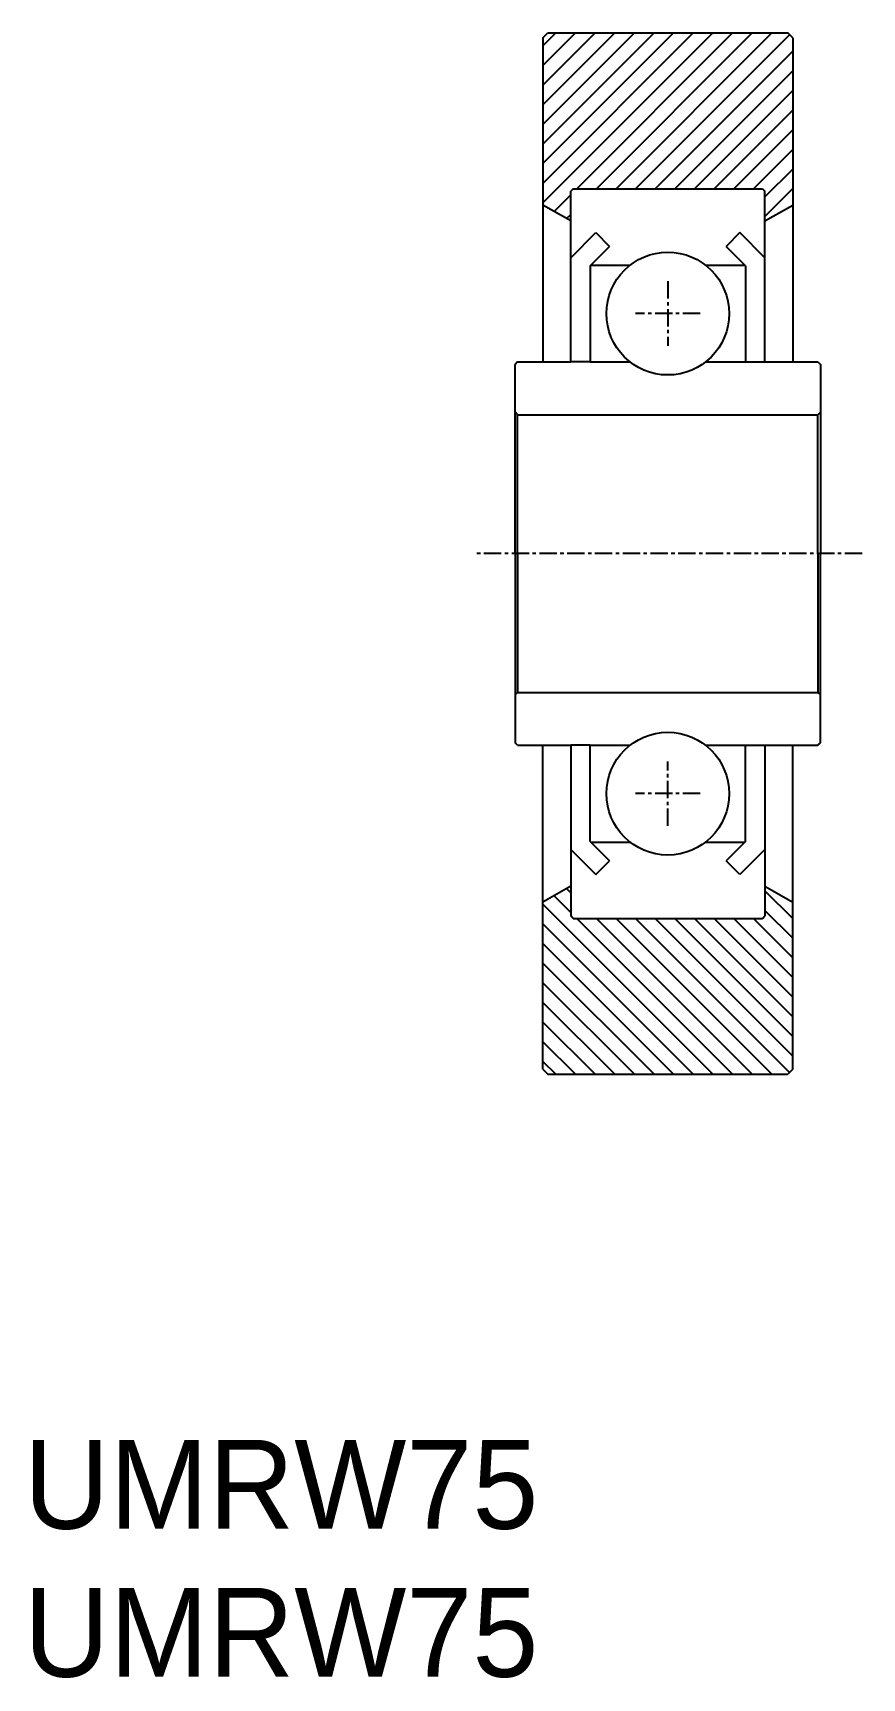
# Model space of a CAD drawing. Extents: x -68 to -8, y -34 to 84.
import ezdxf

# ---------------------------------------------------------------- set-up
doc = ezdxf.new("R2010")
doc.units = 0
doc.linetypes.add('CENTER', pattern=[2, 1.25, -0.25, 0.25, -0.25])
doc.layers.get('0').update_dxf_attribs({"linetype": 'CONTINUOUS'})
doc.layers.add('CENTER', color=1, linetype='CENTER')

# ---------------------------------------------------------------- blocks, each defined once
blk = doc.blocks.new('*U2')
for p in [(-68.64, -23.47), (-68.64, -34.13)]:
    blk.add_text('UMRW75', height=6.4).set_placement(p)
blk = doc.blocks.new('*X5')
at = {"color": 0, "linetype": 'CONTINUOUS'}
for p, q in [((-31.23, 72.01), (-18.98, 84.26)), ((-31.23, 73.42), (-20.4, 84.26)), ((-31.23, 74.84), (-21.81, 84.26)), ((-31.23, 76.25), (-23.22, 84.26)), ((-31.23, 77.67), (-24.64, 84.26)), ((-31.23, 79.08), (-26.05, 84.26)), ((-31.23, 80.49), (-27.47, 84.26)), ((-31.23, 81.91), (-28.88, 84.26)), ((-31.23, 83.32), (-30.3, 84.26)), ((-28.79, 73.03), (-17.57, 84.26)), ((-27.38, 73.03), (-16.15, 84.26)), ((-25.96, 73.03), (-14.74, 84.26)), ((-24.55, 73.03), (-13.46, 84.12)), ((-23.14, 73.03), (-13.23, 82.94)), ((-21.72, 73.03), (-13.23, 81.52)), ((-20.31, 73.03), (-13.23, 80.11)), ((-18.89, 73.03), (-13.23, 78.7)), ((-17.48, 73.03), (-13.23, 77.28)), ((-16.06, 73.03), (-13.23, 75.87)), ((-15.23, 72.45), (-13.23, 74.45)), ((-30.43, 71.4), (-29.23, 72.6)), ((-15.23, 71.04), (-13.23, 73.04)), ((-29.53, 70.88), (-29.23, 71.18))]:
    blk.add_line(p, q, dxfattribs=at)
blk = doc.blocks.new('*X6')
at = {"color": 0, "linetype": 'CONTINUOUS'}
for p, q in [((-29.53, 22.63), (-29.23, 22.33)), ((-31.23, 21.5), (-18.98, 9.26)), ((-30.43, 22.11), (-29.23, 20.92)), ((-15.23, 22.47), (-13.23, 20.47)), ((-28.79, 20.48), (-17.57, 9.26)), ((-27.38, 20.48), (-16.15, 9.26)), ((-25.96, 20.48), (-14.74, 9.26)), ((-24.55, 20.48), (-13.46, 9.39)), ((-23.14, 20.48), (-13.23, 10.57)), ((-21.72, 20.48), (-13.23, 11.99)), ((-20.31, 20.48), (-13.23, 13.4)), ((-18.89, 20.48), (-13.23, 14.82)), ((-17.48, 20.48), (-13.23, 16.23)), ((-16.06, 20.48), (-13.23, 17.64)), ((-15.23, 21.06), (-13.23, 19.06)), ((-31.23, 20.09), (-20.4, 9.26)), ((-31.23, 18.67), (-21.81, 9.26)), ((-31.23, 17.26), (-23.22, 9.26)), ((-31.23, 15.84), (-24.64, 9.26)), ((-31.23, 14.43), (-26.05, 9.26)), ((-31.23, 13.02), (-27.47, 9.26)), ((-31.23, 11.6), (-28.88, 9.26)), ((-31.23, 10.19), (-30.3, 9.26))]:
    blk.add_line(p, q, dxfattribs=at)

msp = doc.modelspace()

# ---------------------------------------------------------------- linework, layer by layer
at = {"color": 7, "linetype": 'CONTINUOUS'}
for p, q in [((-31.23, 83.9), (-30.87, 84.26)), ((-30.87, 84.26), (-13.59, 84.26)), ((-13.23, 83.9), (-13.59, 84.26)), ((-31.23, 83.9), (-31.23, 60.56)), ((-13.23, 83.9), (-13.23, 60.56)), ((-29.05, 73.03), (-29.23, 72.85)), ((-29.23, 68.06), (-29.23, 72.85)), ((-29.05, 73.03), (-15.41, 73.03)), ((-15.41, 73.03), (-15.23, 72.85)), ((-15.23, 68.06), (-15.23, 72.85)), ((-29.23, 70.71), (-31.23, 71.86)), ((-15.23, 70.71), (-13.23, 71.86)), ((-29.23, 68.06), (-27.42, 69.87)), ((-27.83, 67.48), (-26.43, 68.88)), ((-27.42, 69.87), (-26.43, 68.88)), ((-17.04, 69.87), (-18.03, 68.88)), ((-16.63, 67.48), (-18.03, 68.88)), ((-15.23, 68.06), (-17.04, 69.87)), ((-29.23, 60.56), (-29.23, 68.06)), ((-15.23, 60.56), (-15.23, 68.06)), ((-27.83, 67.48), (-27.83, 60.56)), ((-27.78, 67.53), (-24.94, 67.53)), ((-19.52, 67.53), (-16.67, 67.53)), ((-16.63, 67.48), (-16.63, 60.56)), ((-33.05, 60.56), (-33.23, 60.38)), ((-33.05, 60.56), (-29.23, 60.56)), ((-27.83, 60.56), (-29.23, 60.56)), ((-27.83, 60.56), (-24.94, 60.56)), ((-19.52, 60.56), (-16.63, 60.56)), ((-16.63, 60.56), (-15.23, 60.56)), ((-15.23, 60.56), (-11.41, 60.56)), ((-11.41, 60.56), (-11.23, 60.38)), ((-33.23, 56.76), (-33.23, 60.38)), ((-11.23, 60.38), (-11.23, 56.76)), ((-33.05, 56.76), (-33.23, 56.94)), ((-11.41, 56.76), (-11.23, 56.94)), ((-33.23, 46.76), (-33.23, 56.76)), ((-33.05, 46.76), (-33.05, 56.76)), ((-33.05, 56.76), (-11.41, 56.76)), ((-11.41, 46.76), (-11.41, 56.76)), ((-11.23, 56.76), (-11.23, 46.76)), ((-33.23, 46.76), (-33.23, 36.76)), ((-33.05, 46.76), (-33.05, 36.76)), ((-11.41, 46.76), (-11.41, 36.76)), ((-11.23, 36.76), (-11.23, 46.76)), ((-33.23, 36.76), (-33.23, 33.14)), ((-33.05, 36.76), (-33.23, 36.58)), ((-33.05, 36.76), (-11.41, 36.76)), ((-11.41, 36.76), (-11.23, 36.58)), ((-11.23, 33.14), (-11.23, 36.76)), ((-33.05, 32.96), (-33.23, 33.14)), ((-33.05, 32.96), (-29.23, 32.96)), ((-31.23, 9.62), (-31.23, 32.96)), ((-27.83, 32.96), (-29.23, 32.96)), ((-29.23, 32.96), (-29.23, 25.45)), ((-27.83, 32.96), (-24.94, 32.96)), ((-27.83, 26.03), (-27.83, 32.96)), ((-19.52, 32.96), (-16.63, 32.96)), ((-16.63, 32.96), (-15.23, 32.96)), ((-16.63, 26.03), (-16.63, 32.96)), ((-15.23, 32.96), (-11.41, 32.96)), ((-15.23, 32.96), (-15.23, 25.45)), ((-13.23, 9.62), (-13.23, 32.96)), ((-11.41, 32.96), (-11.23, 33.14)), ((-29.23, 25.45), (-29.23, 20.66)), ((-29.23, 25.45), (-27.42, 23.64)), ((-27.83, 26.03), (-26.43, 24.63)), ((-27.78, 25.98), (-24.94, 25.98)), ((-19.52, 25.98), (-16.67, 25.98)), ((-16.63, 26.03), (-18.03, 24.63)), ((-15.23, 25.45), (-17.04, 23.64)), ((-15.23, 25.45), (-15.23, 20.66)), ((-27.42, 23.64), (-26.43, 24.63)), ((-17.04, 23.64), (-18.03, 24.63)), ((-29.23, 22.81), (-31.23, 21.65)), ((-15.23, 22.81), (-13.23, 21.65)), ((-29.05, 20.48), (-29.23, 20.66)), ((-29.05, 20.48), (-15.41, 20.48)), ((-15.41, 20.48), (-15.23, 20.66)), ((-31.23, 9.62), (-30.87, 9.26)), ((-13.23, 9.62), (-13.59, 9.26)), ((-30.87, 9.26), (-13.59, 9.26))]:
    msp.add_line(p, q, dxfattribs=at)
at = {"color": 4, "linetype": 'CONTINUOUS'}
for p, q in [((-29.27, 70.73), (-29.23, 70.77)), ((-29.27, 22.78), (-29.23, 22.74))]:
    msp.add_line(p, q, dxfattribs=at)
at = {"color": 7, "linetype": 'CONTINUOUS'}
for centre in [(-22.23, 64.04), (-22.23, 29.47)]:
    msp.add_circle(centre, 4.42, dxfattribs=at)
at = {"layer": 'CENTER', "color": 1, "linetype": 'CENTER'}
for p, q in [((-22.23, 66.37), (-22.23, 61.72)), ((-19.9, 64.04), (-24.55, 64.04)), ((-8.23, 46.76), (-36.23, 46.76)), ((-22.23, 27.14), (-22.23, 31.79)), ((-19.9, 29.47), (-24.55, 29.47))]:
    msp.add_line(p, q, dxfattribs=at)

# ---------------------------------------------------------------- block references
at = {"color": 3, "linetype": 'CONTINUOUS'}
for name in ['*X5', '*X6']:
    msp.add_blockref(name, (0, 0), dxfattribs=at)
at = {"color": 7, "linetype": 'CONTINUOUS'}
msp.add_blockref('*U2', (0, 0), dxfattribs=at)

doc.saveas('drawing.dxf')
